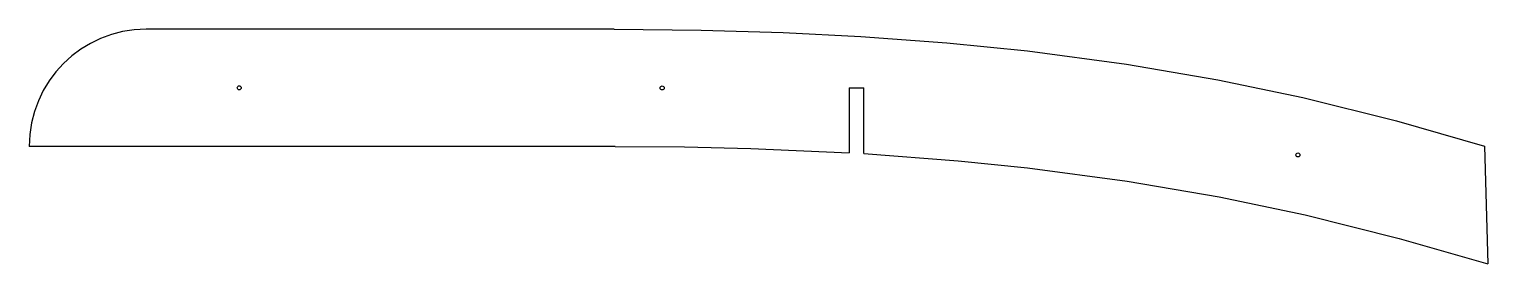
# Model space of a CAD drawing. Extents: x -37.4 to -12.4, y 3.4 to 7.4.
import ezdxf

# ---------------------------------------------------------------- set-up
doc = ezdxf.new("R2010")
doc.units = 0
doc.header["$MEASUREMENT"] = 0
doc.layers.add('VISIBLE', color=7, linetype='CONTINUOUS')

msp = doc.modelspace()

# ---------------------------------------------------------------- linework, layer by layer
at = {"layer": 'VISIBLE'}
for p, q in [((-27.364, 7.392), (-35.364, 7.392)), ((-23.351, 6.394), (-23.351, 5.284)), ((-23.351, 6.394), (-23.101, 6.394)), ((-23.101, 5.269), (-23.101, 6.394)), ((-27.351, 5.392), (-37.364, 5.392)), ((-12.493, 5.399), (-12.435, 3.389))]:
    msp.add_line(p, q, dxfattribs=at)
for points in [[(-27.364, 7.392), (-25.88, 7.378), (-24.478, 7.336), (-23.152, 7.27), (-21.681, 7.161), (-20.302, 7.021)], [(-20.302, 7.021), (-18.613, 6.795), (-17.051, 6.527), (-15.597, 6.224), (-13.997, 5.827), (-12.493, 5.399)], [(-27.351, 5.392), (-26.166, 5.383), (-25.033, 5.358), (-23.351, 5.284)], [(-23.101, 5.269), (-21.49, 5.147), (-20.302, 5.025)], [(-20.302, 5.025), (-18.599, 4.799), (-17.024, 4.529), (-15.559, 4.222), (-13.949, 3.822), (-12.435, 3.389)]]:
    msp.add_lwpolyline(points, dxfattribs=at)
for centre in [(-33.774, 6.392), (-26.546, 6.39), (-15.681, 5.246)]:
    msp.add_circle(centre, 0.0344, dxfattribs=at)
msp.add_arc((-35.364, 5.392), 2, 90, 180, dxfattribs=at)

doc.saveas('drawing.dxf')
